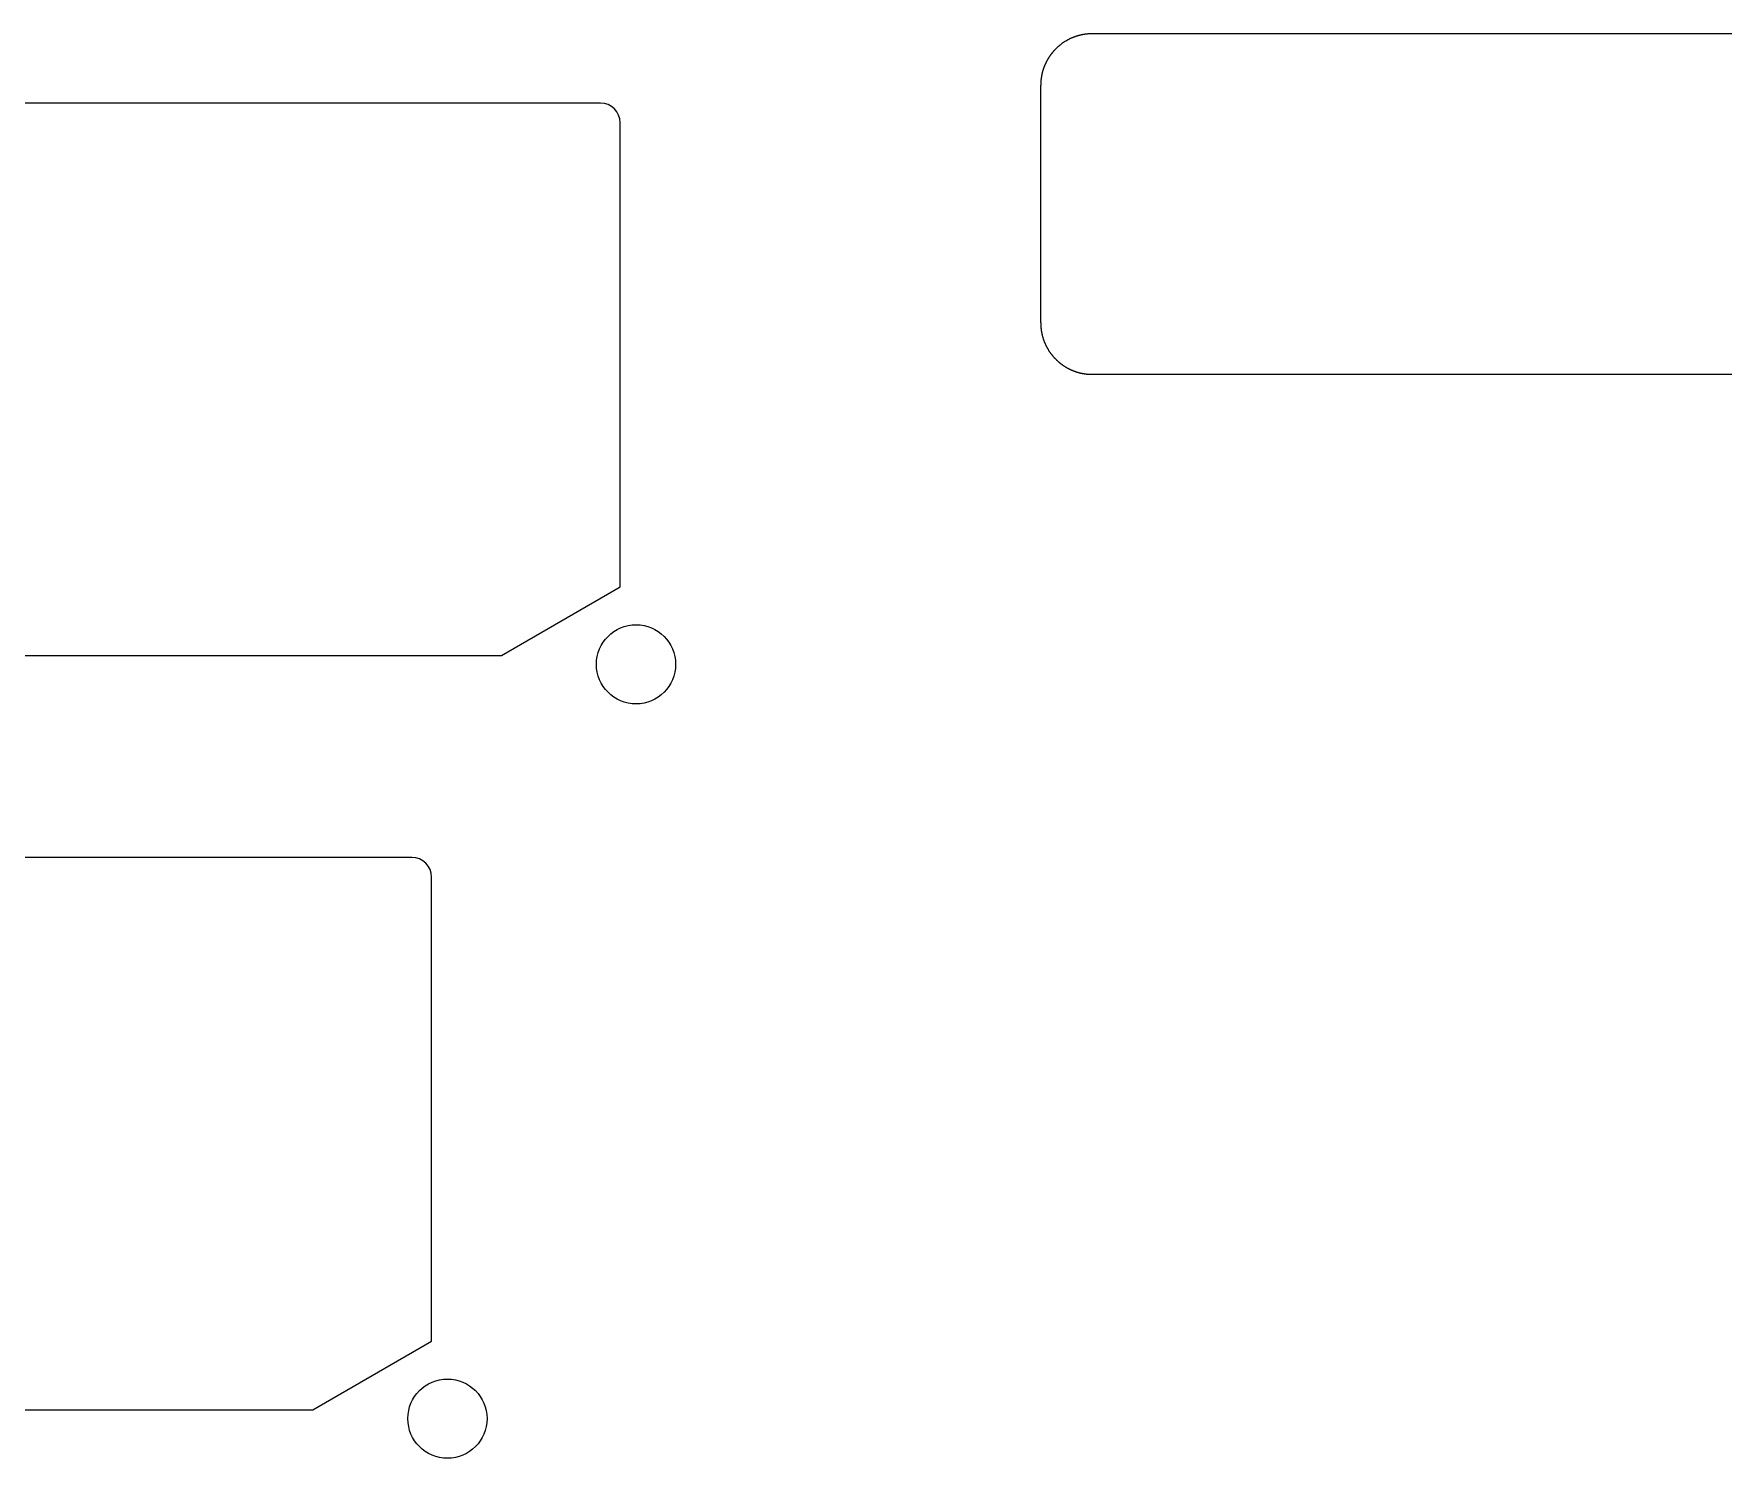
# Model space of a CAD drawing. Header units: millimetres. Extents: x -11 to 340, y -118 to 18.
# Drawn here: x 255.98 to 298.65, y -89.16 to -53.19 of the extents above; entities that cross this region are included whole.
import ezdxf

# ---------------------------------------------------------------- set-up
doc = ezdxf.new("R2010")
doc.units = ezdxf.units.MM
doc.header["$MEASUREMENT"] = 0
doc.layers.get('0').update_dxf_attribs({"linetype": 'CONTINUOUS'})
doc.layers.add('BLACK', color=7, linetype='CONTINUOUS')

msp = doc.modelspace()

# ---------------------------------------------------------------- linework, layer by layer
for points in [[(238.79375, -55.4375), (238.79375, -67.1555), (241.79375, -68.8875), (267.79375, -68.8875), (270.79375, -67.1555), (270.79375, -55.4375, 0.414213562), (270.29375, -54.9375), (239.29375, -54.9375, 0.414212391)], [(234.03125, -74.4875), (234.03125, -86.2055), (237.03125, -87.9375), (263.03125, -87.9375), (266.03125, -86.2055), (266.03125, -74.4875, 0.414213562), (265.53125, -73.9875), (234.53125, -73.9875, 0.414212391)]]:
    msp.add_lwpolyline(points, format="xyb", close=True)
for centre in [(271.19375, -69.1125), (266.43125, -88.1625)]:
    msp.add_circle(centre, 1)
at = {"layer": 'BLACK', "linetype": 'Continuous'}
for p, q in [((282.12359, -53.32823), (282.114537, -53.332883)), ((282.132677, -53.32365), (282.12359, -53.32823)), ((282.141798, -53.319141), (282.132677, -53.32365)), ((282.150952, -53.314706), (282.141798, -53.319141)), ((282.16014, -53.310343), (282.150952, -53.314706)), ((282.16936, -53.306053), (282.16014, -53.310343)), ((282.178612, -53.301837), (282.16936, -53.306053)), ((282.187896, -53.297694), (282.178612, -53.301837)), ((282.19721, -53.293625), (282.187896, -53.297694)), ((282.206555, -53.289629), (282.19721, -53.293625)), ((282.21593, -53.285708), (282.206555, -53.289629)), ((282.225334, -53.281861), (282.21593, -53.285708)), ((282.234767, -53.278089), (282.225334, -53.281861)), ((282.244228, -53.274392), (282.234767, -53.278089)), ((282.253717, -53.270769), (282.244228, -53.274392)), ((282.263234, -53.267222), (282.253717, -53.270769)), ((282.272777, -53.26375), (282.263234, -53.267222)), ((282.282347, -53.260353), (282.272777, -53.26375)), ((282.291943, -53.257032), (282.282347, -53.260353)), ((282.301564, -53.253787), (282.291943, -53.257032)), ((282.31121, -53.250617), (282.301564, -53.253787)), ((282.32088, -53.247524), (282.31121, -53.250617)), ((282.330574, -53.244507), (282.32088, -53.247524)), ((282.340292, -53.241567), (282.330574, -53.244507)), ((282.350033, -53.238703), (282.340292, -53.241567)), ((282.359796, -53.235916), (282.350033, -53.238703)), ((282.369582, -53.233205), (282.359796, -53.235916)), ((282.379389, -53.230572), (282.369582, -53.233205)), ((282.389217, -53.228015), (282.379389, -53.230572)), ((282.399066, -53.225536), (282.389217, -53.228015)), ((282.408936, -53.223134), (282.399066, -53.225536)), ((282.418825, -53.220809), (282.408936, -53.223134)), ((282.428734, -53.218562), (282.418825, -53.220809)), ((282.438662, -53.216393), (282.428734, -53.218562)), ((282.448608, -53.214301), (282.438662, -53.216393)), ((282.458573, -53.212287), (282.448608, -53.214301)), ((282.468555, -53.210351), (282.458573, -53.212287)), ((282.478555, -53.208493), (282.468555, -53.210351)), ((282.488572, -53.206714), (282.478555, -53.208493)), ((282.498606, -53.205012), (282.488572, -53.206714)), ((282.508655, -53.203389), (282.498606, -53.205012)), ((282.518721, -53.201845), (282.508655, -53.203389)), ((282.528802, -53.200378), (282.518721, -53.201845)), ((282.538898, -53.198991), (282.528802, -53.200378)), ((282.549009, -53.197682), (282.538898, -53.198991)), ((282.559134, -53.196452), (282.549009, -53.197682)), ((282.569273, -53.1953), (282.559134, -53.196452)), ((282.579426, -53.194228), (282.569273, -53.1953)), ((282.589592, -53.193234), (282.579426, -53.194228)), ((282.599771, -53.19232), (282.589592, -53.193234)), ((282.609963, -53.191484), (282.599771, -53.19232)), ((282.620167, -53.190728), (282.609963, -53.191484)), ((282.630383, -53.190052), (282.620167, -53.190728)), ((282.64061, -53.189454), (282.630383, -53.190052)), ((282.650849, -53.188936), (282.64061, -53.189454)), ((282.661098, -53.188498), (282.650849, -53.188936)), ((282.671359, -53.188139), (282.661098, -53.188498)), ((282.681629, -53.187859), (282.671359, -53.188139)), ((282.69191, -53.18766), (282.681629, -53.187859)), ((282.7022, -53.18754), (282.69191, -53.18766)), ((282.7125, -53.1875), (282.7022, -53.18754)), ((336.3125, -53.1875), (282.7125, -53.1875)), ((281.637929, -53.755637), (281.63506, -53.759859)), ((281.640815, -53.751424), (281.637929, -53.755637)), ((281.643718, -53.747224), (281.640815, -53.751424)), ((281.646638, -53.743034), (281.643718, -53.747224)), ((281.649574, -53.738856), (281.646638, -53.743034)), ((281.652527, -53.734688), (281.649574, -53.738856)), ((281.655496, -53.730533), (281.652527, -53.734688)), ((281.658482, -53.726388), (281.655496, -53.730533)), ((281.661484, -53.722255), (281.658482, -53.726388)), ((281.664502, -53.718133), (281.661484, -53.722255)), ((281.667537, -53.714023), (281.664502, -53.718133)), ((281.670588, -53.709925), (281.667537, -53.714023)), ((281.673655, -53.705839), (281.670588, -53.709925)), ((281.676739, -53.701763), (281.673655, -53.705839)), ((281.679838, -53.697701), (281.676739, -53.701763)), ((281.682954, -53.69365), (281.679838, -53.697701)), ((281.686085, -53.689611), (281.682954, -53.69365)), ((281.689233, -53.685584), (281.686085, -53.689611)), ((281.692396, -53.681569), (281.689233, -53.685584)), ((281.695575, -53.677566), (281.692396, -53.681569)), ((281.69877, -53.673576), (281.695575, -53.677566)), ((281.701981, -53.669598), (281.69877, -53.673576)), ((281.705207, -53.665633), (281.701981, -53.669598)), ((281.70845, -53.66168), (281.705207, -53.665633)), ((281.711707, -53.65774), (281.70845, -53.66168)), ((281.714981, -53.653811), (281.711707, -53.65774)), ((281.718269, -53.649896), (281.714981, -53.653811)), ((281.721573, -53.645994), (281.718269, -53.649896)), ((281.724893, -53.642105), (281.721573, -53.645994)), ((281.728228, -53.638228), (281.724893, -53.642105)), ((281.731577, -53.634364), (281.728228, -53.638228)), ((281.734943, -53.630513), (281.731577, -53.634364)), ((281.738323, -53.626676), (281.734943, -53.630513)), ((281.741718, -53.622851), (281.738323, -53.626676)), ((281.745129, -53.61904), (281.741718, -53.622851)), ((281.748554, -53.615242), (281.745129, -53.61904)), ((281.751994, -53.611457), (281.748554, -53.615242)), ((281.755449, -53.607686), (281.751994, -53.611457)), ((281.758919, -53.603928), (281.755449, -53.607686)), ((281.762404, -53.600184), (281.758919, -53.603928)), ((281.765903, -53.596454), (281.762404, -53.600184)), ((281.769417, -53.592737), (281.765903, -53.596454)), ((281.772945, -53.589034), (281.769417, -53.592737)), ((281.776488, -53.585344), (281.772945, -53.589034)), ((281.780045, -53.581669), (281.776488, -53.585344)), ((281.783617, -53.578007), (281.780045, -53.581669)), ((281.787203, -53.57436), (281.783617, -53.578007)), ((281.790803, -53.570726), (281.787203, -53.57436)), ((281.794417, -53.567107), (281.790803, -53.570726)), ((281.801688, -53.55991), (281.794417, -53.567107)), ((281.809015, -53.552771), (281.801688, -53.55991)), ((281.816397, -53.54569), (281.809015, -53.552771)), ((281.823834, -53.538667), (281.816397, -53.54569)), ((281.831326, -53.531703), (281.823834, -53.538667)), ((281.838871, -53.524797), (281.831326, -53.531703)), ((281.84647, -53.517952), (281.838871, -53.524797)), ((281.854121, -53.511166), (281.84647, -53.517952)), ((281.861825, -53.504441), (281.854121, -53.511166)), ((281.86958, -53.497777), (281.861825, -53.504441)), ((281.877387, -53.491174), (281.86958, -53.497777)), ((281.885244, -53.484633), (281.877387, -53.491174)), ((281.893152, -53.478155), (281.885244, -53.484633)), ((281.901109, -53.471739), (281.893152, -53.478155)), ((281.909115, -53.465387), (281.901109, -53.471739)), ((281.91717, -53.459098), (281.909115, -53.465387)), ((281.925272, -53.452873), (281.91717, -53.459098)), ((281.933422, -53.446713), (281.925272, -53.452873)), ((281.941619, -53.440617), (281.933422, -53.446713)), ((281.949862, -53.434587), (281.941619, -53.440617)), ((281.958151, -53.428622), (281.949862, -53.434587)), ((281.966485, -53.422723), (281.958151, -53.428622)), ((281.974864, -53.416891), (281.966485, -53.422723)), ((281.983287, -53.411125), (281.974864, -53.416891)), ((281.991753, -53.405427), (281.983287, -53.411125)), ((282.000262, -53.399796), (281.991753, -53.405427)), ((282.008814, -53.394232), (282.000262, -53.399796)), ((282.017407, -53.388737), (282.008814, -53.394232)), ((282.026042, -53.383311), (282.017407, -53.388737)), ((282.034717, -53.377953), (282.026042, -53.383311)), ((282.043433, -53.372664), (282.034717, -53.377953)), ((282.052188, -53.367445), (282.043433, -53.372664)), ((282.060983, -53.362296), (282.052188, -53.367445)), ((282.069815, -53.357217), (282.060983, -53.362296)), ((282.078686, -53.352208), (282.069815, -53.357217)), ((282.087594, -53.34727), (282.078686, -53.352208)), ((282.096539, -53.342403), (282.087594, -53.34727)), ((282.10552, -53.337607), (282.096539, -53.342403)), ((282.114537, -53.332883), (282.10552, -53.337607)), ((281.448798, -54.18117), (281.447615, -54.186113)), ((281.450002, -54.17623), (281.448798, -54.18117)), ((281.451224, -54.171297), (281.450002, -54.17623)), ((281.452467, -54.166367), (281.451224, -54.171297)), ((281.453728, -54.161445), (281.452467, -54.166367)), ((281.455009, -54.156525), (281.453728, -54.161445)), ((281.456308, -54.151613), (281.455009, -54.156525)), ((281.457628, -54.146704), (281.456308, -54.151613)), ((281.458966, -54.141803), (281.457628, -54.146704)), ((281.460324, -54.136905), (281.458966, -54.141803)), ((281.461701, -54.132015), (281.460324, -54.136905)), ((281.463098, -54.127128), (281.461701, -54.132015)), ((281.464513, -54.122249), (281.463098, -54.127128)), ((281.465948, -54.117374), (281.464513, -54.122249)), ((281.467401, -54.112506), (281.465948, -54.117374)), ((281.468875, -54.107642), (281.467401, -54.112506)), ((281.470367, -54.102786), (281.468875, -54.107642)), ((281.471878, -54.097934), (281.470367, -54.102786)), ((281.473408, -54.09309), (281.471878, -54.097934)), ((281.474958, -54.08825), (281.473408, -54.09309)), ((281.476526, -54.083418), (281.474958, -54.08825)), ((281.478114, -54.07859), (281.476526, -54.083418)), ((281.47972, -54.073771), (281.478114, -54.07859)), ((281.481346, -54.068956), (281.47972, -54.073771)), ((281.48299, -54.064149), (281.481346, -54.068956)), ((281.484654, -54.059346), (281.48299, -54.064149)), ((281.486336, -54.054552), (281.484654, -54.059346)), ((281.488038, -54.049763), (281.486336, -54.054552)), ((281.489758, -54.044982), (281.488038, -54.049763)), ((281.491497, -54.040206), (281.489758, -54.044982)), ((281.493255, -54.035438), (281.491497, -54.040206)), ((281.495032, -54.030676), (281.493255, -54.035438)), ((281.496828, -54.025922), (281.495032, -54.030676)), ((281.498642, -54.021173), (281.496828, -54.025922)), ((281.500475, -54.016433), (281.498642, -54.021173)), ((281.502328, -54.011698), (281.500475, -54.016433)), ((281.504198, -54.006972), (281.502328, -54.011698)), ((281.506088, -54.002251), (281.504198, -54.006972)), ((281.507995, -53.99754), (281.506088, -54.002251)), ((281.509922, -53.992834), (281.507995, -53.99754)), ((281.511867, -53.988137), (281.509922, -53.992834)), ((281.513832, -53.983445), (281.511867, -53.988137)), ((281.515814, -53.978763), (281.513832, -53.983445)), ((281.517815, -53.974087), (281.515814, -53.978763)), ((281.519834, -53.96942), (281.517815, -53.974087)), ((281.521873, -53.964759), (281.519834, -53.96942)), ((281.523929, -53.960108), (281.521873, -53.964759)), ((281.526004, -53.955462), (281.523929, -53.960108)), ((281.528097, -53.950827), (281.526004, -53.955462)), ((281.530209, -53.946197), (281.528097, -53.950827)), ((281.532339, -53.941577), (281.530209, -53.946197)), ((281.534487, -53.936964), (281.532339, -53.941577)), ((281.536654, -53.93236), (281.534487, -53.936964)), ((281.538839, -53.927763), (281.536654, -53.93236)), ((281.541042, -53.923176), (281.538839, -53.927763)), ((281.543263, -53.918595), (281.541042, -53.923176)), ((281.545503, -53.914025), (281.543263, -53.918595)), ((281.547761, -53.909461), (281.545503, -53.914025)), ((281.550036, -53.904908), (281.547761, -53.909461)), ((281.55233, -53.900361), (281.550036, -53.904908)), ((281.554642, -53.895825), (281.55233, -53.900361)), ((281.556972, -53.891296), (281.554642, -53.895825)), ((281.559319, -53.886777), (281.556972, -53.891296)), ((281.561685, -53.882266), (281.559319, -53.886777)), ((281.564069, -53.877765), (281.561685, -53.882266)), ((281.56647, -53.873272), (281.564069, -53.877765)), ((281.568889, -53.868789), (281.56647, -53.873272)), ((281.571327, -53.864314), (281.568889, -53.868789)), ((281.573782, -53.85985), (281.571327, -53.864314)), ((281.576255, -53.855393), (281.573782, -53.85985)), ((281.578745, -53.850948), (281.576255, -53.855393)), ((281.581253, -53.84651), (281.578745, -53.850948)), ((281.583778, -53.842083), (281.581253, -53.84651)), ((281.586322, -53.837665), (281.583778, -53.842083)), ((281.588882, -53.833257), (281.586322, -53.837665)), ((281.591461, -53.828858), (281.588882, -53.833257)), ((281.594056, -53.82447), (281.591461, -53.828858)), ((281.59667, -53.82009), (281.594056, -53.82447)), ((281.5993, -53.815722), (281.59667, -53.82009)), ((281.601948, -53.811362), (281.5993, -53.815722)), ((281.604613, -53.807014), (281.601948, -53.811362)), ((281.607295, -53.802674), (281.604613, -53.807014)), ((281.609995, -53.798346), (281.607295, -53.802674)), ((281.612712, -53.794028), (281.609995, -53.798346)), ((281.615445, -53.78972), (281.612712, -53.794028)), ((281.618197, -53.785422), (281.615445, -53.78972)), ((281.620965, -53.781135), (281.618197, -53.785422)), ((281.62375, -53.776858), (281.620965, -53.781135)), ((281.626552, -53.772593), (281.62375, -53.776858)), ((281.629371, -53.768337), (281.626552, -53.772593)), ((281.632207, -53.764093), (281.629371, -53.768337)), ((281.63506, -53.759859), (281.632207, -53.764093)), ((281.412503, -54.48491), (281.4125, -54.4875)), ((281.4125, -60.4875), (281.4125, -54.4875)), ((281.412523, -54.479755), (281.412503, -54.48491)), ((281.412563, -54.474604), (281.412523, -54.479755)), ((281.412623, -54.469452), (281.412563, -54.474604)), ((281.412703, -54.464306), (281.412623, -54.469452)), ((281.412803, -54.45916), (281.412703, -54.464306)), ((281.412923, -54.454018), (281.412803, -54.45916)), ((281.413063, -54.448877), (281.412923, -54.454018)), ((281.413223, -54.44374), (281.413063, -54.448877)), ((281.413403, -54.438604), (281.413223, -54.44374)), ((281.413602, -54.433473), (281.413403, -54.438604)), ((281.413822, -54.428342), (281.413602, -54.433473)), ((281.414062, -54.423217), (281.413822, -54.428342)), ((281.414321, -54.418091), (281.414062, -54.423217)), ((281.414601, -54.412971), (281.414321, -54.418091)), ((281.4149, -54.407851), (281.414601, -54.412971)), ((281.415219, -54.402737), (281.4149, -54.407851)), ((281.415558, -54.397623), (281.415219, -54.402737)), ((281.415917, -54.392514), (281.415558, -54.397623)), ((281.416296, -54.387406), (281.415917, -54.392514)), ((281.416695, -54.382304), (281.416296, -54.387406)), ((281.417113, -54.377202), (281.416695, -54.382304)), ((281.417551, -54.372106), (281.417113, -54.377202)), ((281.41801, -54.36701), (281.417551, -54.372106)), ((281.418488, -54.36192), (281.41801, -54.36701)), ((281.418985, -54.356831), (281.418488, -54.36192)), ((281.419503, -54.351748), (281.418985, -54.356831)), ((281.42004, -54.346665), (281.419503, -54.351748)), ((281.420597, -54.341589), (281.42004, -54.346665)), ((281.421174, -54.336513), (281.420597, -54.341589)), ((281.421771, -54.331443), (281.421174, -54.336513)), ((281.422387, -54.326375), (281.421771, -54.331443)), ((281.423023, -54.321312), (281.422387, -54.326375)), ((281.423679, -54.316251), (281.423023, -54.321312)), ((281.424354, -54.311195), (281.423679, -54.316251)), ((281.42505, -54.306141), (281.424354, -54.311195)), ((281.425764, -54.301094), (281.42505, -54.306141)), ((281.426499, -54.296047), (281.425764, -54.301094)), ((281.427253, -54.291007), (281.426499, -54.296047)), ((281.428027, -54.285968), (281.427253, -54.291007)), ((281.42882, -54.280936), (281.428027, -54.285968)), ((281.429634, -54.275905), (281.42882, -54.280936)), ((281.430466, -54.270881), (281.429634, -54.275905)), ((281.431319, -54.265858), (281.430466, -54.270881)), ((281.432191, -54.260842), (281.431319, -54.265858)), ((281.433083, -54.255828), (281.432191, -54.260842)), ((281.433994, -54.25082), (281.433083, -54.255828)), ((281.434924, -54.245814), (281.433994, -54.25082)), ((281.435875, -54.240815), (281.434924, -54.245814)), ((281.436845, -54.235818), (281.435875, -54.240815)), ((281.437834, -54.230828), (281.436845, -54.235818)), ((281.438843, -54.22584), (281.437834, -54.230828)), ((281.439871, -54.220859), (281.438843, -54.22584)), ((281.440919, -54.21588), (281.439871, -54.220859)), ((281.441986, -54.210908), (281.440919, -54.21588)), ((281.443073, -54.205939), (281.441986, -54.210908)), ((281.444179, -54.200976), (281.443073, -54.205939)), ((281.445305, -54.196016), (281.444179, -54.200976)), ((281.44645, -54.191063), (281.445305, -54.196016)), ((281.447615, -54.186113), (281.44645, -54.191063)), ((281.4125, -60.4875), (281.41254, -60.4978)), ((281.41254, -60.4978), (281.41266, -60.50809)), ((281.41266, -60.50809), (281.412859, -60.518371)), ((281.412859, -60.518371), (281.413139, -60.528641)), ((281.413139, -60.528641), (281.413498, -60.538902)), ((281.413498, -60.538902), (281.413936, -60.549151)), ((281.413936, -60.549151), (281.414454, -60.55939)), ((281.414454, -60.55939), (281.415052, -60.569617)), ((281.415052, -60.569617), (281.415728, -60.579833)), ((281.415728, -60.579833), (281.416484, -60.590037)), ((281.416484, -60.590037), (281.41732, -60.600229)), ((281.41732, -60.600229), (281.418234, -60.610408)), ((281.418234, -60.610408), (281.419228, -60.620574)), ((281.419228, -60.620574), (281.4203, -60.630727)), ((281.4203, -60.630727), (281.421452, -60.640866)), ((281.421452, -60.640866), (281.422682, -60.650991)), ((281.422682, -60.650991), (281.423991, -60.661102)), ((281.423991, -60.661102), (281.425378, -60.671198)), ((281.425378, -60.671198), (281.426845, -60.681279)), ((281.426845, -60.681279), (281.428389, -60.691345)), ((281.428389, -60.691345), (281.430012, -60.701394)), ((281.430012, -60.701394), (281.431714, -60.711428)), ((281.431714, -60.711428), (281.433493, -60.721445)), ((281.433493, -60.721445), (281.435351, -60.731445)), ((281.435351, -60.731445), (281.437287, -60.741427)), ((281.437287, -60.741427), (281.439301, -60.751392)), ((281.439301, -60.751392), (281.441393, -60.761338)), ((281.441393, -60.761338), (281.443562, -60.771266)), ((281.443562, -60.771266), (281.445809, -60.781175)), ((281.445809, -60.781175), (281.448134, -60.791064)), ((281.448134, -60.791064), (281.450536, -60.800934)), ((281.450536, -60.800934), (281.453015, -60.810783)), ((281.453015, -60.810783), (281.455572, -60.820611)), ((281.455572, -60.820611), (281.458205, -60.830418)), ((281.458205, -60.830418), (281.460916, -60.840204)), ((281.460916, -60.840204), (281.463703, -60.849967)), ((281.463703, -60.849967), (281.466567, -60.859708)), ((281.466567, -60.859708), (281.469507, -60.869426)), ((281.469507, -60.869426), (281.472524, -60.87912)), ((281.472524, -60.87912), (281.475617, -60.88879)), ((281.475617, -60.88879), (281.478787, -60.898436)), ((281.478787, -60.898436), (281.482032, -60.908057)), ((281.482032, -60.908057), (281.485353, -60.917653)), ((281.485353, -60.917653), (281.48875, -60.927223)), ((281.48875, -60.927223), (281.492222, -60.936766)), ((281.492222, -60.936766), (281.495769, -60.946283)), ((281.495769, -60.946283), (281.499392, -60.955772)), ((281.499392, -60.955772), (281.503089, -60.965233)), ((281.503089, -60.965233), (281.506861, -60.974666)), ((281.506861, -60.974666), (281.510708, -60.98407)), ((281.510708, -60.98407), (281.514629, -60.993445)), ((281.514629, -60.993445), (281.518625, -61.00279)), ((281.518625, -61.00279), (281.522694, -61.012104)), ((281.522694, -61.012104), (281.526837, -61.021388)), ((281.526837, -61.021388), (281.531053, -61.03064)), ((281.531053, -61.03064), (281.535343, -61.03986)), ((281.535343, -61.03986), (281.539706, -61.049048)), ((281.539706, -61.049048), (281.544141, -61.058202)), ((281.544141, -61.058202), (281.54865, -61.067323)), ((281.54865, -61.067323), (281.55323, -61.07641)), ((281.55323, -61.07641), (281.557883, -61.085463)), ((281.557883, -61.085463), (281.562607, -61.09448)), ((281.562607, -61.09448), (281.567403, -61.103461)), ((281.567403, -61.103461), (281.57227, -61.112406)), ((281.57227, -61.112406), (281.577208, -61.121314)), ((281.577208, -61.121314), (281.582217, -61.130185)), ((281.582217, -61.130185), (281.587296, -61.139017)), ((281.587296, -61.139017), (281.592445, -61.147812)), ((281.592445, -61.147812), (281.597664, -61.156567)), ((281.597664, -61.156567), (281.602953, -61.165283)), ((281.602953, -61.165283), (281.608311, -61.173958)), ((281.608311, -61.173958), (281.613737, -61.182593)), ((281.613737, -61.182593), (281.619232, -61.191186)), ((281.619232, -61.191186), (281.624796, -61.199738)), ((281.624796, -61.199738), (281.630427, -61.208247)), ((281.630427, -61.208247), (281.636125, -61.216713)), ((281.636125, -61.216713), (281.641891, -61.225136)), ((281.641891, -61.225136), (281.647723, -61.233515)), ((281.647723, -61.233515), (281.653622, -61.241849)), ((281.653622, -61.241849), (281.659587, -61.250138)), ((281.659587, -61.250138), (281.665617, -61.258381)), ((281.665617, -61.258381), (281.671713, -61.266578)), ((281.671713, -61.266578), (281.677873, -61.274728)), ((281.677873, -61.274728), (281.684098, -61.28283)), ((281.684098, -61.28283), (281.690387, -61.290885)), ((281.690387, -61.290885), (281.696739, -61.298891)), ((281.696739, -61.298891), (281.703155, -61.306848)), ((281.703155, -61.306848), (281.709633, -61.314756)), ((281.709633, -61.314756), (281.716174, -61.322613)), ((281.716174, -61.322613), (281.722777, -61.33042)), ((281.722777, -61.33042), (281.729441, -61.338175)), ((281.729441, -61.338175), (281.736166, -61.345879)), ((281.736166, -61.345879), (281.742952, -61.35353)), ((281.742952, -61.35353), (281.749797, -61.361129)), ((281.749797, -61.361129), (281.756703, -61.368674)), ((281.756703, -61.368674), (281.763667, -61.376166)), ((281.763667, -61.376166), (281.77069, -61.383603)), ((281.77069, -61.383603), (281.777771, -61.390985)), ((281.777771, -61.390985), (281.78491, -61.398312)), ((281.78491, -61.398312), (281.792107, -61.405583)), ((281.792107, -61.405583), (281.795726, -61.409197)), ((281.795726, -61.409197), (281.79936, -61.412797)), ((281.79936, -61.412797), (281.803007, -61.416383)), ((281.803007, -61.416383), (281.806669, -61.419955)), ((281.806669, -61.419955), (281.810344, -61.423512)), ((281.810344, -61.423512), (281.814034, -61.427055)), ((281.814034, -61.427055), (281.817737, -61.430583)), ((281.817737, -61.430583), (281.821454, -61.434097)), ((281.821454, -61.434097), (281.825184, -61.437596)), ((281.825184, -61.437596), (281.828928, -61.441081)), ((281.828928, -61.441081), (281.832686, -61.444551)), ((281.832686, -61.444551), (281.836457, -61.448006)), ((281.836457, -61.448006), (281.840242, -61.451446)), ((281.840242, -61.451446), (281.84404, -61.454871)), ((281.84404, -61.454871), (281.847851, -61.458282)), ((281.847851, -61.458282), (281.851676, -61.461677)), ((281.851676, -61.461677), (281.855513, -61.465057)), ((281.855513, -61.465057), (281.859364, -61.468423)), ((281.859364, -61.468423), (281.863228, -61.471772)), ((281.863228, -61.471772), (281.867105, -61.475107)), ((281.867105, -61.475107), (281.870994, -61.478427)), ((281.870994, -61.478427), (281.874896, -61.481731)), ((281.874896, -61.481731), (281.878811, -61.485019)), ((281.878811, -61.485019), (281.88274, -61.488293)), ((281.88274, -61.488293), (281.88668, -61.49155)), ((281.88668, -61.49155), (281.890633, -61.494793)), ((281.890633, -61.494793), (281.894598, -61.498019)), ((281.894598, -61.498019), (281.898576, -61.50123)), ((281.898576, -61.50123), (281.902566, -61.504425)), ((281.902566, -61.504425), (281.906569, -61.507604)), ((281.906569, -61.507604), (281.910584, -61.510767)), ((281.910584, -61.510767), (281.914611, -61.513915)), ((281.914611, -61.513915), (281.91865, -61.517046)), ((281.91865, -61.517046), (281.922701, -61.520162)), ((281.922701, -61.520162), (281.926763, -61.523261)), ((281.926763, -61.523261), (281.930839, -61.526345)), ((281.930839, -61.526345), (281.934925, -61.529412)), ((281.934925, -61.529412), (281.939023, -61.532463)), ((281.939023, -61.532463), (281.943133, -61.535498)), ((281.943133, -61.535498), (281.947255, -61.538516)), ((281.947255, -61.538516), (281.951388, -61.541518)), ((281.951388, -61.541518), (281.955533, -61.544504)), ((281.955533, -61.544504), (281.959688, -61.547473)), ((281.959688, -61.547473), (281.963856, -61.550426)), ((281.963856, -61.550426), (281.968034, -61.553362)), ((281.968034, -61.553362), (281.972224, -61.556282)), ((281.972224, -61.556282), (281.976424, -61.559185)), ((281.976424, -61.559185), (281.980637, -61.562071)), ((281.980637, -61.562071), (281.984859, -61.56494)), ((281.984859, -61.56494), (281.989093, -61.567793)), ((281.989093, -61.567793), (281.993337, -61.570629)), ((281.993337, -61.570629), (281.997593, -61.573448)), ((281.997593, -61.573448), (282.001858, -61.57625)), ((282.001858, -61.57625), (282.006135, -61.579035)), ((282.006135, -61.579035), (282.010422, -61.581803)), ((282.010422, -61.581803), (282.01472, -61.584555)), ((282.01472, -61.584555), (282.019028, -61.587288)), ((282.019028, -61.587288), (282.023346, -61.590005)), ((282.023346, -61.590005), (282.027674, -61.592705)), ((282.027674, -61.592705), (282.032014, -61.595387)), ((282.032014, -61.595387), (282.036362, -61.598052)), ((282.036362, -61.598052), (282.040722, -61.6007)), ((282.040722, -61.6007), (282.04509, -61.60333)), ((282.04509, -61.60333), (282.04947, -61.605944)), ((282.04947, -61.605944), (282.053858, -61.608539)), ((282.053858, -61.608539), (282.058257, -61.611118)), ((282.058257, -61.611118), (282.062665, -61.613678)), ((282.062665, -61.613678), (282.067083, -61.616222)), ((282.067083, -61.616222), (282.07151, -61.618747)), ((282.07151, -61.618747), (282.075948, -61.621255)), ((282.075948, -61.621255), (282.080393, -61.623745)), ((282.080393, -61.623745), (282.08485, -61.626218)), ((282.08485, -61.626218), (282.089314, -61.628673)), ((282.089314, -61.628673), (282.093789, -61.631111)), ((282.093789, -61.631111), (282.098272, -61.63353)), ((282.098272, -61.63353), (282.102765, -61.635931)), ((282.102765, -61.635931), (282.107266, -61.638315)), ((282.107266, -61.638315), (282.111777, -61.640681)), ((282.111777, -61.640681), (282.116296, -61.643028)), ((282.116296, -61.643028), (282.120825, -61.645358)), ((282.120825, -61.645358), (282.125361, -61.64767)), ((282.125361, -61.64767), (282.129908, -61.649964)), ((282.129908, -61.649964), (282.134461, -61.652239)), ((282.134461, -61.652239), (282.139025, -61.654497)), ((282.139025, -61.654497), (282.143595, -61.656737)), ((282.143595, -61.656737), (282.148176, -61.658958)), ((282.148176, -61.658958), (282.152763, -61.661161)), ((282.152763, -61.661161), (282.15736, -61.663346)), ((282.15736, -61.663346), (282.161964, -61.665513)), ((282.161964, -61.665513), (282.166577, -61.667661)), ((282.166577, -61.667661), (282.171197, -61.669791)), ((282.171197, -61.669791), (282.175827, -61.671903)), ((282.175827, -61.671903), (282.180462, -61.673996)), ((282.180462, -61.673996), (282.185108, -61.676071)), ((282.185108, -61.676071), (282.189759, -61.678127)), ((282.189759, -61.678127), (282.19442, -61.680166)), ((282.19442, -61.680166), (282.199087, -61.682185)), ((282.199087, -61.682185), (282.203763, -61.684186)), ((282.203763, -61.684186), (282.208445, -61.686168)), ((282.208445, -61.686168), (282.213137, -61.688133)), ((282.213137, -61.688133), (282.217834, -61.690078)), ((282.217834, -61.690078), (282.22254, -61.692005)), ((282.22254, -61.692005), (282.227251, -61.693912)), ((282.227251, -61.693912), (282.231972, -61.695802)), ((282.231972, -61.695802), (282.236698, -61.697672)), ((282.236698, -61.697672), (282.241433, -61.699525)), ((282.241433, -61.699525), (282.246173, -61.701358)), ((282.246173, -61.701358), (282.250922, -61.703172)), ((282.250922, -61.703172), (282.255676, -61.704968)), ((282.255676, -61.704968), (282.260438, -61.706745)), ((282.260438, -61.706745), (282.265206, -61.708503)), ((282.265206, -61.708503), (282.269982, -61.710242)), ((282.269982, -61.710242), (282.274763, -61.711962)), ((282.274763, -61.711962), (282.279552, -61.713664)), ((282.279552, -61.713664), (282.284346, -61.715346)), ((282.284346, -61.715346), (282.289149, -61.71701)), ((282.289149, -61.71701), (282.293956, -61.718654)), ((282.293956, -61.718654), (282.298771, -61.72028)), ((282.298771, -61.72028), (282.30359, -61.721886)), ((282.30359, -61.721886), (282.308418, -61.723474)), ((282.308418, -61.723474), (282.31325, -61.725042)), ((282.31325, -61.725042), (282.31809, -61.726592)), ((282.31809, -61.726592), (282.322934, -61.728122)), ((282.322934, -61.728122), (282.327786, -61.729633)), ((282.327786, -61.729633), (282.332642, -61.731125)), ((282.332642, -61.731125), (282.337506, -61.732599)), ((282.337506, -61.732599), (282.342374, -61.734052)), ((282.342374, -61.734052), (282.347249, -61.735487)), ((282.347249, -61.735487), (282.352128, -61.736902)), ((282.352128, -61.736902), (282.357015, -61.738299)), ((282.357015, -61.738299), (282.361905, -61.739676)), ((282.361905, -61.739676), (282.366803, -61.741034)), ((282.366803, -61.741034), (282.371704, -61.742372)), ((282.371704, -61.742372), (282.376613, -61.743692)), ((282.376613, -61.743692), (282.381525, -61.744991)), ((282.381525, -61.744991), (282.386445, -61.746272)), ((282.386445, -61.746272), (282.391367, -61.747533)), ((282.391367, -61.747533), (282.396297, -61.748776)), ((282.396297, -61.748776), (282.40123, -61.749998)), ((282.40123, -61.749998), (282.40617, -61.751202)), ((282.40617, -61.751202), (282.411113, -61.752385)), ((282.411113, -61.752385), (282.416063, -61.75355)), ((282.416063, -61.75355), (282.421016, -61.754695)), ((282.421016, -61.754695), (282.425976, -61.755821)), ((282.425976, -61.755821), (282.430939, -61.756927)), ((282.430939, -61.756927), (282.435908, -61.758014)), ((282.435908, -61.758014), (282.44088, -61.759081)), ((282.44088, -61.759081), (282.445859, -61.760129)), ((282.445859, -61.760129), (282.45084, -61.761157)), ((282.45084, -61.761157), (282.455828, -61.762166)), ((282.455828, -61.762166), (282.460818, -61.763155)), ((282.460818, -61.763155), (282.465815, -61.764125)), ((282.465815, -61.764125), (282.470814, -61.765076)), ((282.470814, -61.765076), (282.47582, -61.766006)), ((282.47582, -61.766006), (282.480828, -61.766917)), ((282.480828, -61.766917), (282.485842, -61.767809)), ((282.485842, -61.767809), (282.490858, -61.768681)), ((282.490858, -61.768681), (282.495881, -61.769534)), ((282.495881, -61.769534), (282.500905, -61.770366)), ((282.500905, -61.770366), (282.505936, -61.77118)), ((282.505936, -61.77118), (282.510968, -61.771973)), ((282.510968, -61.771973), (282.516007, -61.772747)), ((282.516007, -61.772747), (282.521047, -61.773501)), ((282.521047, -61.773501), (282.526094, -61.774236)), ((282.526094, -61.774236), (282.531141, -61.77495)), ((282.531141, -61.77495), (282.536195, -61.775646)), ((282.536195, -61.775646), (282.541251, -61.776321)), ((282.541251, -61.776321), (282.546312, -61.776977)), ((282.546312, -61.776977), (282.551375, -61.777613)), ((282.551375, -61.777613), (282.556443, -61.778229)), ((282.556443, -61.778229), (282.561513, -61.778826)), ((282.561513, -61.778826), (282.566589, -61.779403)), ((282.566589, -61.779403), (282.571665, -61.77996)), ((282.571665, -61.77996), (282.576748, -61.780497)), ((282.576748, -61.780497), (282.581831, -61.781015)), ((282.581831, -61.781015), (282.58692, -61.781512)), ((282.58692, -61.781512), (282.59201, -61.78199)), ((282.59201, -61.78199), (282.597106, -61.782449)), ((282.597106, -61.782449), (282.602202, -61.782887)), ((282.602202, -61.782887), (282.607304, -61.783305)), ((282.607304, -61.783305), (282.612406, -61.783704)), ((282.612406, -61.783704), (282.617514, -61.784083)), ((282.617514, -61.784083), (282.622623, -61.784442)), ((282.622623, -61.784442), (282.627737, -61.784781)), ((282.627737, -61.784781), (282.632851, -61.7851)), ((282.632851, -61.7851), (282.637971, -61.785399)), ((282.637971, -61.785399), (282.643091, -61.785679)), ((282.643091, -61.785679), (282.648217, -61.785938)), ((282.648217, -61.785938), (282.653342, -61.786178)), ((282.653342, -61.786178), (282.658473, -61.786398)), ((282.658473, -61.786398), (282.663604, -61.786597)), ((282.663604, -61.786597), (282.66874, -61.786777)), ((282.66874, -61.786777), (282.673877, -61.786937)), ((282.673877, -61.786937), (282.679018, -61.787077)), ((282.679018, -61.787077), (282.68416, -61.787197)), ((282.68416, -61.787197), (282.689306, -61.787297)), ((282.689306, -61.787297), (282.694452, -61.787377)), ((282.694452, -61.787377), (282.699604, -61.787437)), ((282.699604, -61.787437), (282.704755, -61.787477)), ((282.704755, -61.787477), (282.709911, -61.787497)), ((282.709911, -61.787497), (282.7125, -61.7875)), ((282.7125, -61.7875), (336.3125, -61.7875))]:
    msp.add_line(p, q, dxfattribs=at)

doc.saveas('drawing.dxf')
